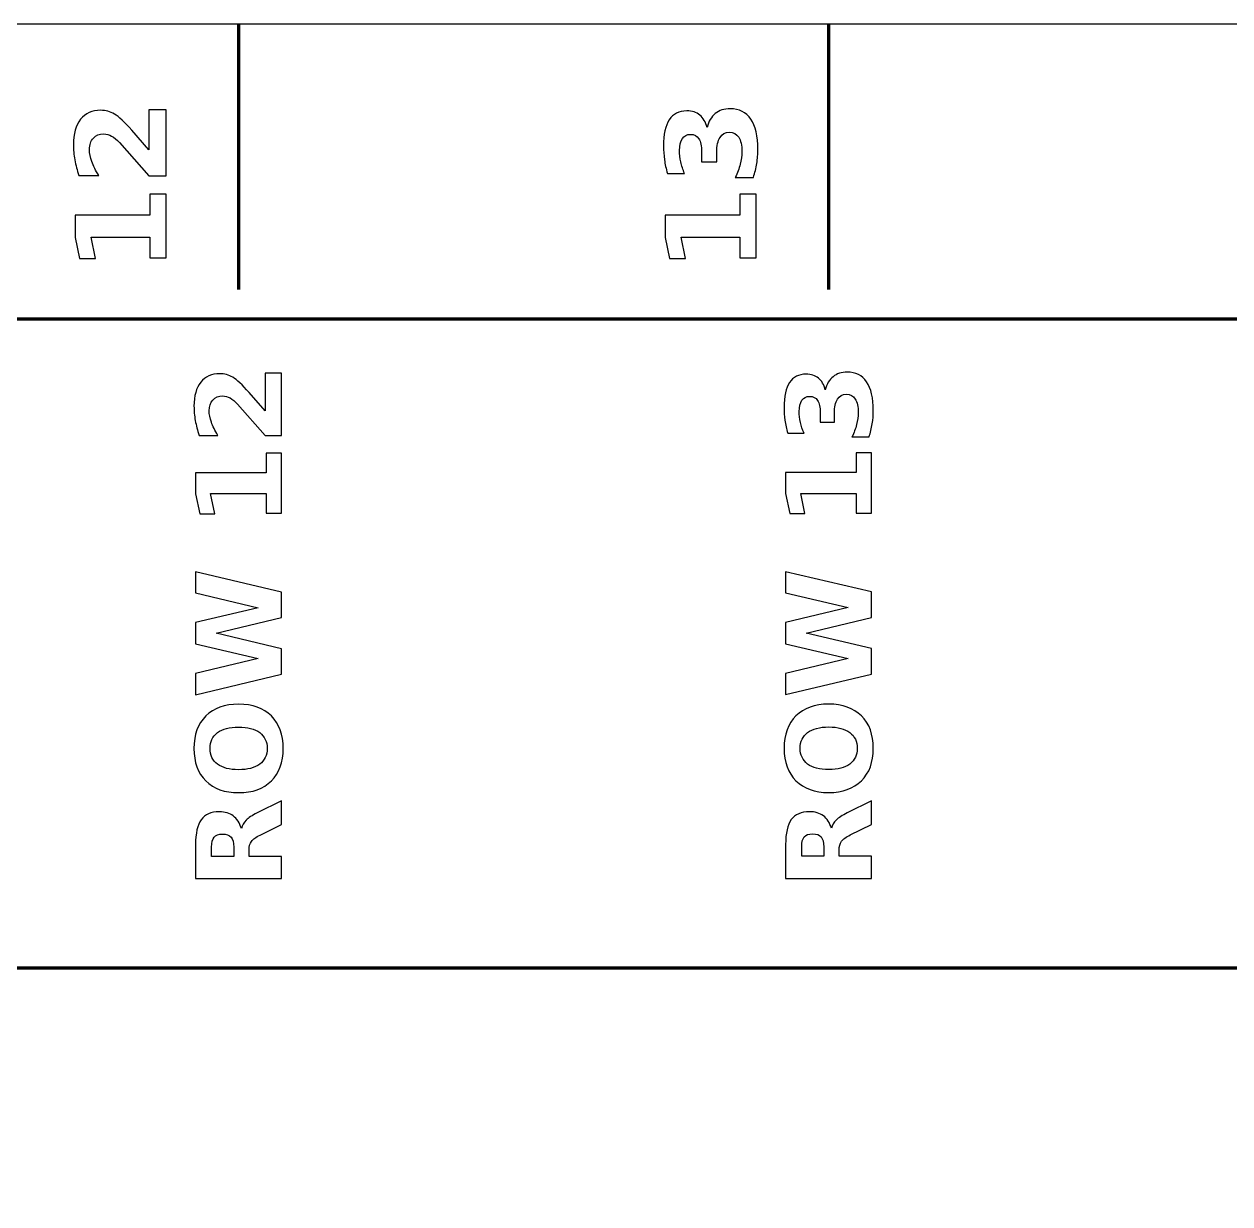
# Model space of a CAD drawing. Header units: centimetres. Extents: x -27.5 to 5.5, y -16.9 to -12.8.
# Drawn here: x -15.17 to -13.127, y -14.85 to -12.85 of the extents above; entities that cross this region are included whole.
import ezdxf

# ---------------------------------------------------------------- set-up
doc = ezdxf.new("R2010")
doc.units = ezdxf.units.CM
doc.header["$MEASUREMENT"] = 0
doc.layers.add('Layer 1', color=7, linetype='Continuous')

msp = doc.modelspace()

# ---------------------------------------------------------------- linework, layer by layer
at = {"layer": 'Layer 1', "color": 7}
msp.add_open_spline([(-27.5, -12.85), (-27.5, -12.85), (5.5, -12.85), (5.5, -12.85), (5.5, -12.85), (5.5, -12.85), (5.5, -16.85), (5.5, -16.85), (5.5, -16.85), (5.5, -16.85), (-27.5, -16.85), (-27.5, -16.85), (-27.5, -16.85), (-27.5, -16.85), (-27.5, -12.85), (-27.5, -12.85)], degree=3, knots=[0, 0, 0, 0, 0.25, 0.25, 0.25, 0.25, 0.5, 0.5, 0.5, 0.5, 0.75, 0.75, 0.75, 0.75, 1, 1, 1, 1], dxfattribs=at)
at = {"layer": 'Layer 1', "color": 250, "lineweight": 106}
for points in [[(-14.80684, -12.85), (-14.80684, -12.85), (-14.80686, -13.29999), (-14.80686, -13.29999)], [(-13.80684, -12.85), (-13.80684, -12.85), (-13.80686, -13.29999), (-13.80686, -13.29999)]]:
    msp.add_open_spline(points, degree=3, dxfattribs=at)
at = {"layer": 'Layer 1', "color": 250}
for points, knots in [([(-14.95895, -13.06295), (-14.95895, -13.06295), (-14.95895, -12.99504), (-14.95895, -12.99504), (-14.95895, -12.99504), (-14.95895, -12.99504), (-14.9297, -12.99504), (-14.9297, -12.99504), (-14.9297, -12.99504), (-14.9297, -12.99504), (-14.9297, -13.10719), (-14.9297, -13.10719), (-14.9297, -13.10719), (-14.9297, -13.10719), (-14.95895, -13.10719), (-14.95895, -13.10719), (-14.95895, -13.10719), (-14.95895, -13.10719), (-15.00865, -13.05085), (-15.00865, -13.05085), (-15.00865, -13.05085), (-15.0132, -13.04581), (-15.01765, -13.0421), (-15.02199, -13.03971), (-15.02199, -13.03971), (-15.02633, -13.03727), (-15.03084, -13.03607), (-15.03553, -13.03607), (-15.03553, -13.03607), (-15.04277, -13.03607), (-15.04859, -13.03851), (-15.053, -13.04337), (-15.053, -13.04337), (-15.05741, -13.04821), (-15.05959, -13.05466), (-15.05959, -13.06274), (-15.05959, -13.06274), (-15.05959, -13.06895), (-15.05825, -13.07572), (-15.05561, -13.0831), (-15.05561, -13.0831), (-15.05296, -13.09047), (-15.04901, -13.09837), (-15.04379, -13.10677), (-15.04379, -13.10677), (-15.04379, -13.10677), (-15.07769, -13.10677), (-15.07769, -13.10677), (-15.07769, -13.10677), (-15.08066, -13.09781), (-15.08291, -13.08895), (-15.08447, -13.0802), (-15.08447, -13.0802), (-15.08602, -13.07146), (-15.08679, -13.06288), (-15.08679, -13.05445), (-15.08679, -13.05445), (-15.08679, -13.036), (-15.08274, -13.02164), (-15.07459, -13.01141), (-15.07459, -13.01141), (-15.06647, -13.00118), (-15.05515, -12.99607), (-15.04058, -12.99607), (-15.04058, -12.99607), (-15.03218, -12.99607), (-15.02435, -12.99825), (-15.01708, -13.00259), (-15.01708, -13.00259), (-15.00982, -13.00693), (-15.00008, -13.01607), (-14.98787, -13.02997), (-14.98787, -13.02997), (-14.98787, -13.02997), (-14.95895, -13.06295), (-14.95895, -13.06295)], [0, 0, 0, 0, 0.0526316, 0.0526316, 0.0526316, 0.0526316, 0.1052632, 0.1052632, 0.1052632, 0.1052632, 0.1578947, 0.1578947, 0.1578947, 0.1578947, 0.2105263, 0.2105263, 0.2105263, 0.2105263, 0.2631579, 0.2631579, 0.2631579, 0.2631579, 0.3157895, 0.3157895, 0.3157895, 0.3157895, 0.3684211, 0.3684211, 0.3684211, 0.3684211, 0.4210526, 0.4210526, 0.4210526, 0.4210526, 0.4736842, 0.4736842, 0.4736842, 0.4736842, 0.5263158, 0.5263158, 0.5263158, 0.5263158, 0.5789474, 0.5789474, 0.5789474, 0.5789474, 0.6315789, 0.6315789, 0.6315789, 0.6315789, 0.6842105, 0.6842105, 0.6842105, 0.6842105, 0.7368421, 0.7368421, 0.7368421, 0.7368421, 0.7894737, 0.7894737, 0.7894737, 0.7894737, 0.8421053, 0.8421053, 0.8421053, 0.8421053, 0.8947368, 0.8947368, 0.8947368, 0.8947368, 0.9473684, 0.9473684, 0.9473684, 0.9473684, 1, 1, 1, 1]), ([(-14.01292, -13.02535), (-14.01024, -13.01498), (-14.00555, -13.00704), (-13.99892, -13.00164), (-13.99892, -13.00164), (-13.99225, -12.99624), (-13.98382, -12.99353), (-13.97355, -12.99353), (-13.97355, -12.99353), (-13.95824, -12.99353), (-13.9466, -12.99938), (-13.93863, -13.01109), (-13.93863, -13.01109), (-13.93069, -13.02281), (-13.9267, -13.03988), (-13.9267, -13.06235), (-13.9267, -13.06235), (-13.9267, -13.07029), (-13.92734, -13.07823), (-13.92861, -13.0862), (-13.92861, -13.0862), (-13.92988, -13.09414), (-13.93182, -13.10201), (-13.93436, -13.1098), (-13.93436, -13.1098), (-13.93436, -13.1098), (-13.96505, -13.1098), (-13.96505, -13.1098), (-13.96505, -13.1098), (-13.96134, -13.10236), (-13.95852, -13.09499), (-13.95662, -13.08765), (-13.95662, -13.08765), (-13.95475, -13.08031), (-13.9538, -13.07308), (-13.9538, -13.06599), (-13.9538, -13.06599), (-13.9538, -13.05544), (-13.95563, -13.04736), (-13.95926, -13.04175), (-13.95926, -13.04175), (-13.96293, -13.03614), (-13.96815, -13.03332), (-13.975, -13.03332), (-13.975, -13.03332), (-13.98202, -13.03332), (-13.98734, -13.03621), (-13.99094, -13.04196), (-13.99094, -13.04196), (-13.99458, -13.04771), (-13.99638, -13.05622), (-13.99638, -13.06743), (-13.99638, -13.06743), (-13.99638, -13.06743), (-13.99638, -13.08334), (-13.99638, -13.08334), (-13.99638, -13.08334), (-13.99638, -13.08334), (-14.02202, -13.08334), (-14.02202, -13.08334), (-14.02202, -13.08334), (-14.02202, -13.08334), (-14.02202, -13.06662), (-14.02202, -13.06662), (-14.02202, -13.06662), (-14.02202, -13.0566), (-14.02358, -13.0492), (-14.02672, -13.04429), (-14.02672, -13.04429), (-14.02986, -13.03939), (-14.03462, -13.03695), (-14.041, -13.03695), (-14.041, -13.03695), (-14.04693, -13.03695), (-14.05152, -13.03932), (-14.05473, -13.04408), (-14.05473, -13.04408), (-14.05797, -13.04884), (-14.05959, -13.05555), (-14.05959, -13.06422), (-14.05959, -13.06422), (-14.05959, -13.07064), (-14.05889, -13.0771), (-14.05744, -13.08366), (-14.05744, -13.08366), (-14.056, -13.09019), (-14.05384, -13.09668), (-14.05102, -13.10317), (-14.05102, -13.10317), (-14.05102, -13.10317), (-14.08016, -13.10317), (-14.08016, -13.10317), (-14.08016, -13.10317), (-14.08238, -13.0953), (-14.08404, -13.08754), (-14.08514, -13.07982), (-14.08514, -13.07982), (-14.08623, -13.07209), (-14.08679, -13.06454), (-14.08679, -13.0571), (-14.08679, -13.0571), (-14.08679, -13.03706), (-14.08351, -13.02203), (-14.07692, -13.01208), (-14.07692, -13.01208), (-14.07035, -13.00213), (-14.06044, -12.99716), (-14.04721, -12.99716), (-14.04721, -12.99716), (-14.03822, -12.99716), (-14.03081, -12.99952), (-14.02506, -13.00429), (-14.02506, -13.00429), (-14.01931, -13.00905), (-14.01525, -13.01607), (-14.01292, -13.02535)], [0, 0, 0, 0, 0.0344828, 0.0344828, 0.0344828, 0.0344828, 0.0689655, 0.0689655, 0.0689655, 0.0689655, 0.1034483, 0.1034483, 0.1034483, 0.1034483, 0.137931, 0.137931, 0.137931, 0.137931, 0.1724138, 0.1724138, 0.1724138, 0.1724138, 0.2068966, 0.2068966, 0.2068966, 0.2068966, 0.2413793, 0.2413793, 0.2413793, 0.2413793, 0.2758621, 0.2758621, 0.2758621, 0.2758621, 0.3103448, 0.3103448, 0.3103448, 0.3103448, 0.3448276, 0.3448276, 0.3448276, 0.3448276, 0.3793103, 0.3793103, 0.3793103, 0.3793103, 0.4137931, 0.4137931, 0.4137931, 0.4137931, 0.4482759, 0.4482759, 0.4482759, 0.4482759, 0.4827586, 0.4827586, 0.4827586, 0.4827586, 0.5172414, 0.5172414, 0.5172414, 0.5172414, 0.5517241, 0.5517241, 0.5517241, 0.5517241, 0.5862069, 0.5862069, 0.5862069, 0.5862069, 0.6206897, 0.6206897, 0.6206897, 0.6206897, 0.6551724, 0.6551724, 0.6551724, 0.6551724, 0.6896552, 0.6896552, 0.6896552, 0.6896552, 0.7241379, 0.7241379, 0.7241379, 0.7241379, 0.7586207, 0.7586207, 0.7586207, 0.7586207, 0.7931034, 0.7931034, 0.7931034, 0.7931034, 0.8275862, 0.8275862, 0.8275862, 0.8275862, 0.862069, 0.862069, 0.862069, 0.862069, 0.8965517, 0.8965517, 0.8965517, 0.8965517, 0.9310345, 0.9310345, 0.9310345, 0.9310345, 0.9655172, 0.9655172, 0.9655172, 0.9655172, 1, 1, 1, 1]), ([(-14.95718, -13.24644), (-14.95718, -13.24644), (-14.95718, -13.2113), (-14.95718, -13.2113), (-14.95718, -13.2113), (-14.95718, -13.2113), (-15.05691, -13.2113), (-15.05691, -13.2113), (-15.05691, -13.2113), (-15.05691, -13.2113), (-15.04947, -13.24736), (-15.04947, -13.24736), (-15.04947, -13.24736), (-15.04947, -13.24736), (-15.07656, -13.24736), (-15.07656, -13.24736), (-15.07656, -13.24736), (-15.07656, -13.24736), (-15.08401, -13.21151), (-15.08401, -13.21151), (-15.08401, -13.21151), (-15.08401, -13.21151), (-15.08401, -13.1737), (-15.08401, -13.1737), (-15.08401, -13.1737), (-15.08401, -13.1737), (-14.95718, -13.1737), (-14.95718, -13.1737), (-14.95718, -13.1737), (-14.95718, -13.1737), (-14.95718, -13.13856), (-14.95718, -13.13856), (-14.95718, -13.13856), (-14.95718, -13.13856), (-14.9297, -13.13856), (-14.9297, -13.13856), (-14.9297, -13.13856), (-14.9297, -13.13856), (-14.9297, -13.24644), (-14.9297, -13.24644), (-14.9297, -13.24644), (-14.9297, -13.24644), (-14.95718, -13.24644), (-14.95718, -13.24644)], [0, 0, 0, 0, 0.0909091, 0.0909091, 0.0909091, 0.0909091, 0.1818182, 0.1818182, 0.1818182, 0.1818182, 0.2727273, 0.2727273, 0.2727273, 0.2727273, 0.3636364, 0.3636364, 0.3636364, 0.3636364, 0.4545455, 0.4545455, 0.4545455, 0.4545455, 0.5454545, 0.5454545, 0.5454545, 0.5454545, 0.6363636, 0.6363636, 0.6363636, 0.6363636, 0.7272727, 0.7272727, 0.7272727, 0.7272727, 0.8181818, 0.8181818, 0.8181818, 0.8181818, 0.9090909, 0.9090909, 0.9090909, 0.9090909, 1, 1, 1, 1]), ([(-13.95718, -13.24644), (-13.95718, -13.24644), (-13.95718, -13.2113), (-13.95718, -13.2113), (-13.95718, -13.2113), (-13.95718, -13.2113), (-14.05691, -13.2113), (-14.05691, -13.2113), (-14.05691, -13.2113), (-14.05691, -13.2113), (-14.04947, -13.24736), (-14.04947, -13.24736), (-14.04947, -13.24736), (-14.04947, -13.24736), (-14.07656, -13.24736), (-14.07656, -13.24736), (-14.07656, -13.24736), (-14.07656, -13.24736), (-14.08401, -13.21151), (-14.08401, -13.21151), (-14.08401, -13.21151), (-14.08401, -13.21151), (-14.08401, -13.1737), (-14.08401, -13.1737), (-14.08401, -13.1737), (-14.08401, -13.1737), (-13.95718, -13.1737), (-13.95718, -13.1737), (-13.95718, -13.1737), (-13.95718, -13.1737), (-13.95718, -13.13856), (-13.95718, -13.13856), (-13.95718, -13.13856), (-13.95718, -13.13856), (-13.9297, -13.13856), (-13.9297, -13.13856), (-13.9297, -13.13856), (-13.9297, -13.13856), (-13.9297, -13.24644), (-13.9297, -13.24644), (-13.9297, -13.24644), (-13.9297, -13.24644), (-13.95718, -13.24644), (-13.95718, -13.24644)], [0, 0, 0, 0, 0.0909091, 0.0909091, 0.0909091, 0.0909091, 0.1818182, 0.1818182, 0.1818182, 0.1818182, 0.2727273, 0.2727273, 0.2727273, 0.2727273, 0.3636364, 0.3636364, 0.3636364, 0.3636364, 0.4545455, 0.4545455, 0.4545455, 0.4545455, 0.5454545, 0.5454545, 0.5454545, 0.5454545, 0.6363636, 0.6363636, 0.6363636, 0.6363636, 0.7272727, 0.7272727, 0.7272727, 0.7272727, 0.8181818, 0.8181818, 0.8181818, 0.8181818, 0.9090909, 0.9090909, 0.9090909, 0.9090909, 1, 1, 1, 1]), ([(-14.76167, -13.50579), (-14.76167, -13.50579), (-14.76167, -13.44162), (-14.76167, -13.44162), (-14.76167, -13.44162), (-14.76167, -13.44162), (-14.73404, -13.44162), (-14.73404, -13.44162), (-14.73404, -13.44162), (-14.73404, -13.44162), (-14.73404, -13.54759), (-14.73404, -13.54759), (-14.73404, -13.54759), (-14.73404, -13.54759), (-14.76167, -13.54759), (-14.76167, -13.54759), (-14.76167, -13.54759), (-14.76167, -13.54759), (-14.80864, -13.49435), (-14.80864, -13.49435), (-14.80864, -13.49435), (-14.81294, -13.48959), (-14.81714, -13.48609), (-14.82124, -13.48382), (-14.82124, -13.48382), (-14.82534, -13.48152), (-14.82961, -13.48039), (-14.83404, -13.48039), (-14.83404, -13.48039), (-14.84087, -13.48039), (-14.84637, -13.48269), (-14.85054, -13.48729), (-14.85054, -13.48729), (-14.85471, -13.49185), (-14.85677, -13.49795), (-14.85677, -13.50559), (-14.85677, -13.50559), (-14.85677, -13.51145), (-14.85551, -13.51785), (-14.85301, -13.52482), (-14.85301, -13.52482), (-14.85051, -13.53179), (-14.84677, -13.53925), (-14.84184, -13.54719), (-14.84184, -13.54719), (-14.84184, -13.54719), (-14.87387, -13.54719), (-14.87387, -13.54719), (-14.87387, -13.54719), (-14.87667, -13.53872), (-14.87881, -13.53035), (-14.88027, -13.52209), (-14.88027, -13.52209), (-14.88174, -13.51382), (-14.88247, -13.50572), (-14.88247, -13.49775), (-14.88247, -13.49775), (-14.88247, -13.48032), (-14.87864, -13.46675), (-14.87094, -13.45709), (-14.87094, -13.45709), (-14.86327, -13.44742), (-14.85257, -13.44259), (-14.83881, -13.44259), (-14.83881, -13.44259), (-14.83087, -13.44259), (-14.82347, -13.44465), (-14.81661, -13.44875), (-14.81661, -13.44875), (-14.80974, -13.45285), (-14.80054, -13.46149), (-14.78901, -13.47462), (-14.78901, -13.47462), (-14.78901, -13.47462), (-14.76167, -13.50579), (-14.76167, -13.50579)], [0, 0, 0, 0, 0.0526316, 0.0526316, 0.0526316, 0.0526316, 0.1052632, 0.1052632, 0.1052632, 0.1052632, 0.1578947, 0.1578947, 0.1578947, 0.1578947, 0.2105263, 0.2105263, 0.2105263, 0.2105263, 0.2631579, 0.2631579, 0.2631579, 0.2631579, 0.3157895, 0.3157895, 0.3157895, 0.3157895, 0.3684211, 0.3684211, 0.3684211, 0.3684211, 0.4210526, 0.4210526, 0.4210526, 0.4210526, 0.4736842, 0.4736842, 0.4736842, 0.4736842, 0.5263158, 0.5263158, 0.5263158, 0.5263158, 0.5789474, 0.5789474, 0.5789474, 0.5789474, 0.6315789, 0.6315789, 0.6315789, 0.6315789, 0.6842105, 0.6842105, 0.6842105, 0.6842105, 0.7368421, 0.7368421, 0.7368421, 0.7368421, 0.7894737, 0.7894737, 0.7894737, 0.7894737, 0.8421053, 0.8421053, 0.8421053, 0.8421053, 0.8947368, 0.8947368, 0.8947368, 0.8947368, 0.9473684, 0.9473684, 0.9473684, 0.9473684, 1, 1, 1, 1]), ([(-13.81257, -13.47007), (-13.81004, -13.46027), (-13.80561, -13.45277), (-13.79934, -13.44767), (-13.79934, -13.44767), (-13.79304, -13.44257), (-13.78507, -13.44001), (-13.77537, -13.44001), (-13.77537, -13.44001), (-13.76091, -13.44001), (-13.74991, -13.44554), (-13.74237, -13.45661), (-13.74237, -13.45661), (-13.73487, -13.46767), (-13.73111, -13.48381), (-13.73111, -13.50504), (-13.73111, -13.50504), (-13.73111, -13.51254), (-13.73171, -13.52004), (-13.73291, -13.52757), (-13.73291, -13.52757), (-13.73411, -13.53507), (-13.73594, -13.54251), (-13.73834, -13.54987), (-13.73834, -13.54987), (-13.73834, -13.54987), (-13.76734, -13.54987), (-13.76734, -13.54987), (-13.76734, -13.54987), (-13.76384, -13.54284), (-13.76117, -13.53587), (-13.75937, -13.52894), (-13.75937, -13.52894), (-13.75761, -13.52201), (-13.75671, -13.51517), (-13.75671, -13.50847), (-13.75671, -13.50847), (-13.75671, -13.49851), (-13.75844, -13.49087), (-13.76187, -13.48557), (-13.76187, -13.48557), (-13.76534, -13.48027), (-13.77027, -13.47761), (-13.77674, -13.47761), (-13.77674, -13.47761), (-13.78337, -13.47761), (-13.78841, -13.48034), (-13.79181, -13.48577), (-13.79181, -13.48577), (-13.79524, -13.49121), (-13.79694, -13.49924), (-13.79694, -13.50984), (-13.79694, -13.50984), (-13.79694, -13.50984), (-13.79694, -13.52487), (-13.79694, -13.52487), (-13.79694, -13.52487), (-13.79694, -13.52487), (-13.82117, -13.52487), (-13.82117, -13.52487), (-13.82117, -13.52487), (-13.82117, -13.52487), (-13.82117, -13.50907), (-13.82117, -13.50907), (-13.82117, -13.50907), (-13.82117, -13.49961), (-13.82264, -13.49261), (-13.82561, -13.48797), (-13.82561, -13.48797), (-13.82857, -13.48334), (-13.83307, -13.48104), (-13.83911, -13.48104), (-13.83911, -13.48104), (-13.84471, -13.48104), (-13.84904, -13.48327), (-13.85207, -13.48777), (-13.85207, -13.48777), (-13.85514, -13.49227), (-13.85667, -13.49861), (-13.85667, -13.50681), (-13.85667, -13.50681), (-13.85667, -13.51287), (-13.85601, -13.51897), (-13.85464, -13.52517), (-13.85464, -13.52517), (-13.85327, -13.53134), (-13.85124, -13.53747), (-13.84857, -13.54361), (-13.84857, -13.54361), (-13.84857, -13.54361), (-13.87611, -13.54361), (-13.87611, -13.54361), (-13.87611, -13.54361), (-13.87821, -13.53617), (-13.87977, -13.52884), (-13.88081, -13.52154), (-13.88081, -13.52154), (-13.88184, -13.51424), (-13.88237, -13.50711), (-13.88237, -13.50007), (-13.88237, -13.50007), (-13.88237, -13.48114), (-13.87927, -13.46694), (-13.87304, -13.45754), (-13.87304, -13.45754), (-13.86684, -13.44814), (-13.85747, -13.44344), (-13.84497, -13.44344), (-13.84497, -13.44344), (-13.83647, -13.44344), (-13.82947, -13.44567), (-13.82404, -13.45017), (-13.82404, -13.45017), (-13.81861, -13.45467), (-13.81477, -13.46131), (-13.81257, -13.47007)], [0, 0, 0, 0, 0.0344828, 0.0344828, 0.0344828, 0.0344828, 0.0689655, 0.0689655, 0.0689655, 0.0689655, 0.1034483, 0.1034483, 0.1034483, 0.1034483, 0.137931, 0.137931, 0.137931, 0.137931, 0.1724138, 0.1724138, 0.1724138, 0.1724138, 0.2068966, 0.2068966, 0.2068966, 0.2068966, 0.2413793, 0.2413793, 0.2413793, 0.2413793, 0.2758621, 0.2758621, 0.2758621, 0.2758621, 0.3103448, 0.3103448, 0.3103448, 0.3103448, 0.3448276, 0.3448276, 0.3448276, 0.3448276, 0.3793103, 0.3793103, 0.3793103, 0.3793103, 0.4137931, 0.4137931, 0.4137931, 0.4137931, 0.4482759, 0.4482759, 0.4482759, 0.4482759, 0.4827586, 0.4827586, 0.4827586, 0.4827586, 0.5172414, 0.5172414, 0.5172414, 0.5172414, 0.5517241, 0.5517241, 0.5517241, 0.5517241, 0.5862069, 0.5862069, 0.5862069, 0.5862069, 0.6206897, 0.6206897, 0.6206897, 0.6206897, 0.6551724, 0.6551724, 0.6551724, 0.6551724, 0.6896552, 0.6896552, 0.6896552, 0.6896552, 0.7241379, 0.7241379, 0.7241379, 0.7241379, 0.7586207, 0.7586207, 0.7586207, 0.7586207, 0.7931034, 0.7931034, 0.7931034, 0.7931034, 0.8275862, 0.8275862, 0.8275862, 0.8275862, 0.862069, 0.862069, 0.862069, 0.862069, 0.8965517, 0.8965517, 0.8965517, 0.8965517, 0.9310345, 0.9310345, 0.9310345, 0.9310345, 0.9655172, 0.9655172, 0.9655172, 0.9655172, 1, 1, 1, 1]), ([(-14.76001, -13.67916), (-14.76001, -13.67916), (-14.76001, -13.64596), (-14.76001, -13.64596), (-14.76001, -13.64596), (-14.76001, -13.64596), (-14.85424, -13.64596), (-14.85424, -13.64596), (-14.85424, -13.64596), (-14.85424, -13.64596), (-14.84721, -13.68002), (-14.84721, -13.68002), (-14.84721, -13.68002), (-14.84721, -13.68002), (-14.87281, -13.68002), (-14.87281, -13.68002), (-14.87281, -13.68002), (-14.87281, -13.68002), (-14.87984, -13.64616), (-14.87984, -13.64616), (-14.87984, -13.64616), (-14.87984, -13.64616), (-14.87984, -13.61042), (-14.87984, -13.61042), (-14.87984, -13.61042), (-14.87984, -13.61042), (-14.76001, -13.61042), (-14.76001, -13.61042), (-14.76001, -13.61042), (-14.76001, -13.61042), (-14.76001, -13.57722), (-14.76001, -13.57722), (-14.76001, -13.57722), (-14.76001, -13.57722), (-14.73404, -13.57722), (-14.73404, -13.57722), (-14.73404, -13.57722), (-14.73404, -13.57722), (-14.73404, -13.67916), (-14.73404, -13.67916), (-14.73404, -13.67916), (-14.73404, -13.67916), (-14.76001, -13.67916), (-14.76001, -13.67916)], [0, 0, 0, 0, 0.0909091, 0.0909091, 0.0909091, 0.0909091, 0.1818182, 0.1818182, 0.1818182, 0.1818182, 0.2727273, 0.2727273, 0.2727273, 0.2727273, 0.3636364, 0.3636364, 0.3636364, 0.3636364, 0.4545455, 0.4545455, 0.4545455, 0.4545455, 0.5454545, 0.5454545, 0.5454545, 0.5454545, 0.6363636, 0.6363636, 0.6363636, 0.6363636, 0.7272727, 0.7272727, 0.7272727, 0.7272727, 0.8181818, 0.8181818, 0.8181818, 0.8181818, 0.9090909, 0.9090909, 0.9090909, 0.9090909, 1, 1, 1, 1]), ([(-13.75991, -13.67898), (-13.75991, -13.67898), (-13.75991, -13.64578), (-13.75991, -13.64578), (-13.75991, -13.64578), (-13.75991, -13.64578), (-13.85414, -13.64578), (-13.85414, -13.64578), (-13.85414, -13.64578), (-13.85414, -13.64578), (-13.84711, -13.67984), (-13.84711, -13.67984), (-13.84711, -13.67984), (-13.84711, -13.67984), (-13.87271, -13.67984), (-13.87271, -13.67984), (-13.87271, -13.67984), (-13.87271, -13.67984), (-13.87974, -13.64598), (-13.87974, -13.64598), (-13.87974, -13.64598), (-13.87974, -13.64598), (-13.87974, -13.61024), (-13.87974, -13.61024), (-13.87974, -13.61024), (-13.87974, -13.61024), (-13.75991, -13.61024), (-13.75991, -13.61024), (-13.75991, -13.61024), (-13.75991, -13.61024), (-13.75991, -13.57704), (-13.75991, -13.57704), (-13.75991, -13.57704), (-13.75991, -13.57704), (-13.73394, -13.57704), (-13.73394, -13.57704), (-13.73394, -13.57704), (-13.73394, -13.57704), (-13.73394, -13.67898), (-13.73394, -13.67898), (-13.73394, -13.67898), (-13.73394, -13.67898), (-13.75991, -13.67898), (-13.75991, -13.67898)], [0, 0, 0, 0, 0.0909091, 0.0909091, 0.0909091, 0.0909091, 0.1818182, 0.1818182, 0.1818182, 0.1818182, 0.2727273, 0.2727273, 0.2727273, 0.2727273, 0.3636364, 0.3636364, 0.3636364, 0.3636364, 0.4545455, 0.4545455, 0.4545455, 0.4545455, 0.5454545, 0.5454545, 0.5454545, 0.5454545, 0.6363636, 0.6363636, 0.6363636, 0.6363636, 0.7272727, 0.7272727, 0.7272727, 0.7272727, 0.8181818, 0.8181818, 0.8181818, 0.8181818, 0.9090909, 0.9090909, 0.9090909, 0.9090909, 1, 1, 1, 1]), ([(-14.87984, -13.98685), (-14.87984, -13.98685), (-14.87984, -13.95082), (-14.87984, -13.95082), (-14.87984, -13.95082), (-14.87984, -13.95082), (-14.77387, -13.92562), (-14.77387, -13.92562), (-14.77387, -13.92562), (-14.77387, -13.92562), (-14.87984, -13.90062), (-14.87984, -13.90062), (-14.87984, -13.90062), (-14.87984, -13.90062), (-14.87984, -13.86439), (-14.87984, -13.86439), (-14.87984, -13.86439), (-14.87984, -13.86439), (-14.77387, -13.83939), (-14.77387, -13.83939), (-14.77387, -13.83939), (-14.77387, -13.83939), (-14.87984, -13.81419), (-14.87984, -13.81419), (-14.87984, -13.81419), (-14.87984, -13.81419), (-14.87984, -13.77845), (-14.87984, -13.77845), (-14.87984, -13.77845), (-14.87984, -13.77845), (-14.73404, -13.81282), (-14.73404, -13.81282), (-14.73404, -13.81282), (-14.73404, -13.81282), (-14.73404, -13.85619), (-14.73404, -13.85619), (-14.73404, -13.85619), (-14.73404, -13.85619), (-14.84487, -13.88265), (-14.84487, -13.88265), (-14.84487, -13.88265), (-14.84487, -13.88265), (-14.73404, -13.90882), (-14.73404, -13.90882), (-14.73404, -13.90882), (-14.73404, -13.90882), (-14.73404, -13.95219), (-14.73404, -13.95219), (-14.73404, -13.95219), (-14.73404, -13.95219), (-14.87984, -13.98685), (-14.87984, -13.98685)], [0, 0, 0, 0, 0.0769231, 0.0769231, 0.0769231, 0.0769231, 0.1538462, 0.1538462, 0.1538462, 0.1538462, 0.2307692, 0.2307692, 0.2307692, 0.2307692, 0.3076923, 0.3076923, 0.3076923, 0.3076923, 0.3846154, 0.3846154, 0.3846154, 0.3846154, 0.4615385, 0.4615385, 0.4615385, 0.4615385, 0.5384615, 0.5384615, 0.5384615, 0.5384615, 0.6153846, 0.6153846, 0.6153846, 0.6153846, 0.6923077, 0.6923077, 0.6923077, 0.6923077, 0.7692308, 0.7692308, 0.7692308, 0.7692308, 0.8461538, 0.8461538, 0.8461538, 0.8461538, 0.9230769, 0.9230769, 0.9230769, 0.9230769, 1, 1, 1, 1]), ([(-13.87974, -13.98667), (-13.87974, -13.98667), (-13.87974, -13.95064), (-13.87974, -13.95064), (-13.87974, -13.95064), (-13.87974, -13.95064), (-13.77377, -13.92544), (-13.77377, -13.92544), (-13.77377, -13.92544), (-13.77377, -13.92544), (-13.87974, -13.90044), (-13.87974, -13.90044), (-13.87974, -13.90044), (-13.87974, -13.90044), (-13.87974, -13.86421), (-13.87974, -13.86421), (-13.87974, -13.86421), (-13.87974, -13.86421), (-13.77377, -13.83921), (-13.77377, -13.83921), (-13.77377, -13.83921), (-13.77377, -13.83921), (-13.87974, -13.81401), (-13.87974, -13.81401), (-13.87974, -13.81401), (-13.87974, -13.81401), (-13.87974, -13.77827), (-13.87974, -13.77827), (-13.87974, -13.77827), (-13.87974, -13.77827), (-13.73394, -13.81264), (-13.73394, -13.81264), (-13.73394, -13.81264), (-13.73394, -13.81264), (-13.73394, -13.85601), (-13.73394, -13.85601), (-13.73394, -13.85601), (-13.73394, -13.85601), (-13.84477, -13.88247), (-13.84477, -13.88247), (-13.84477, -13.88247), (-13.84477, -13.88247), (-13.73394, -13.90864), (-13.73394, -13.90864), (-13.73394, -13.90864), (-13.73394, -13.90864), (-13.73394, -13.95201), (-13.73394, -13.95201), (-13.73394, -13.95201), (-13.73394, -13.95201), (-13.87974, -13.98667), (-13.87974, -13.98667)], [0, 0, 0, 0, 0.0769231, 0.0769231, 0.0769231, 0.0769231, 0.1538462, 0.1538462, 0.1538462, 0.1538462, 0.2307692, 0.2307692, 0.2307692, 0.2307692, 0.3076923, 0.3076923, 0.3076923, 0.3076923, 0.3846154, 0.3846154, 0.3846154, 0.3846154, 0.4615385, 0.4615385, 0.4615385, 0.4615385, 0.5384615, 0.5384615, 0.5384615, 0.5384615, 0.6153846, 0.6153846, 0.6153846, 0.6153846, 0.6923077, 0.6923077, 0.6923077, 0.6923077, 0.7692308, 0.7692308, 0.7692308, 0.7692308, 0.8461538, 0.8461538, 0.8461538, 0.8461538, 0.9230769, 0.9230769, 0.9230769, 0.9230769, 1, 1, 1, 1]), ([(-14.88247, -14.07788), (-14.88247, -14.05445), (-14.87577, -14.03608), (-14.86234, -14.02282), (-14.86234, -14.02282), (-14.84894, -14.00952), (-14.83041, -14.00288), (-14.80681, -14.00288), (-14.80681, -14.00288), (-14.78324, -14.00288), (-14.76474, -14.00952), (-14.75134, -14.02282), (-14.75134, -14.02282), (-14.73791, -14.03608), (-14.73121, -14.05445), (-14.73121, -14.07788), (-14.73121, -14.07788), (-14.73121, -14.10125), (-14.73791, -14.11958), (-14.75134, -14.13292), (-14.75134, -14.13292), (-14.76474, -14.14622), (-14.78324, -14.15288), (-14.80681, -14.15288), (-14.80681, -14.15288), (-14.83041, -14.15288), (-14.84894, -14.14622), (-14.86234, -14.13292), (-14.86234, -14.13292), (-14.87577, -14.11958), (-14.88247, -14.10125), (-14.88247, -14.07788)], [0, 0, 0, 0, 0.125, 0.125, 0.125, 0.125, 0.25, 0.25, 0.25, 0.25, 0.375, 0.375, 0.375, 0.375, 0.5, 0.5, 0.5, 0.5, 0.625, 0.625, 0.625, 0.625, 0.75, 0.75, 0.75, 0.75, 0.875, 0.875, 0.875, 0.875, 1, 1, 1, 1]), ([(-13.88237, -14.0777), (-13.88237, -14.05427), (-13.87567, -14.0359), (-13.86224, -14.02264), (-13.86224, -14.02264), (-13.84884, -14.00934), (-13.83031, -14.0027), (-13.80671, -14.0027), (-13.80671, -14.0027), (-13.78314, -14.0027), (-13.76464, -14.00934), (-13.75124, -14.02264), (-13.75124, -14.02264), (-13.73781, -14.0359), (-13.73111, -14.05427), (-13.73111, -14.0777), (-13.73111, -14.0777), (-13.73111, -14.10107), (-13.73781, -14.1194), (-13.75124, -14.13274), (-13.75124, -14.13274), (-13.76464, -14.14604), (-13.78314, -14.1527), (-13.80671, -14.1527), (-13.80671, -14.1527), (-13.83031, -14.1527), (-13.84884, -14.14604), (-13.86224, -14.13274), (-13.86224, -14.13274), (-13.87567, -14.1194), (-13.88237, -14.10107), (-13.88237, -14.0777)], [0, 0, 0, 0, 0.125, 0.125, 0.125, 0.125, 0.25, 0.25, 0.25, 0.25, 0.375, 0.375, 0.375, 0.375, 0.5, 0.5, 0.5, 0.5, 0.625, 0.625, 0.625, 0.625, 0.75, 0.75, 0.75, 0.75, 0.875, 0.875, 0.875, 0.875, 1, 1, 1, 1]), ([(-14.85524, -14.07788), (-14.85524, -14.08935), (-14.85101, -14.09822), (-14.84254, -14.10455), (-14.84254, -14.10455), (-14.83407, -14.11085), (-14.82217, -14.11402), (-14.80681, -14.11402), (-14.80681, -14.11402), (-14.79147, -14.11402), (-14.77961, -14.11085), (-14.77114, -14.10455), (-14.77114, -14.10455), (-14.76267, -14.09822), (-14.75844, -14.08935), (-14.75844, -14.07788), (-14.75844, -14.07788), (-14.75844, -14.06635), (-14.76267, -14.05745), (-14.77114, -14.05112), (-14.77114, -14.05112), (-14.77961, -14.04482), (-14.79147, -14.04165), (-14.80681, -14.04165), (-14.80681, -14.04165), (-14.82217, -14.04165), (-14.83407, -14.04482), (-14.84254, -14.05112), (-14.84254, -14.05112), (-14.85101, -14.05745), (-14.85524, -14.06635), (-14.85524, -14.07788)], [0, 0, 0, 0, 0.125, 0.125, 0.125, 0.125, 0.25, 0.25, 0.25, 0.25, 0.375, 0.375, 0.375, 0.375, 0.5, 0.5, 0.5, 0.5, 0.625, 0.625, 0.625, 0.625, 0.75, 0.75, 0.75, 0.75, 0.875, 0.875, 0.875, 0.875, 1, 1, 1, 1]), ([(-13.85514, -14.0777), (-13.85514, -14.08917), (-13.85091, -14.09804), (-13.84244, -14.10437), (-13.84244, -14.10437), (-13.83397, -14.11067), (-13.82207, -14.11384), (-13.80671, -14.11384), (-13.80671, -14.11384), (-13.79137, -14.11384), (-13.77951, -14.11067), (-13.77104, -14.10437), (-13.77104, -14.10437), (-13.76257, -14.09804), (-13.75834, -14.08917), (-13.75834, -14.0777), (-13.75834, -14.0777), (-13.75834, -14.06617), (-13.76257, -14.05727), (-13.77104, -14.05094), (-13.77104, -14.05094), (-13.77951, -14.04464), (-13.79137, -14.04147), (-13.80671, -14.04147), (-13.80671, -14.04147), (-13.82207, -14.04147), (-13.83397, -14.04464), (-13.84244, -14.05094), (-13.84244, -14.05094), (-13.85091, -14.05727), (-13.85514, -14.06617), (-13.85514, -14.0777)], [0, 0, 0, 0, 0.125, 0.125, 0.125, 0.125, 0.25, 0.25, 0.25, 0.25, 0.375, 0.375, 0.375, 0.375, 0.5, 0.5, 0.5, 0.5, 0.625, 0.625, 0.625, 0.625, 0.75, 0.75, 0.75, 0.75, 0.875, 0.875, 0.875, 0.875, 1, 1, 1, 1]), ([(-14.78921, -14.26088), (-14.78921, -14.26088), (-14.73404, -14.26088), (-14.73404, -14.26088), (-14.73404, -14.26088), (-14.73404, -14.26088), (-14.73404, -14.29848), (-14.73404, -14.29848), (-14.73404, -14.29848), (-14.73404, -14.29848), (-14.87984, -14.29848), (-14.87984, -14.29848), (-14.87984, -14.29848), (-14.87984, -14.29848), (-14.87984, -14.24105), (-14.87984, -14.24105), (-14.87984, -14.24105), (-14.87984, -14.22185), (-14.87661, -14.20775), (-14.87017, -14.19882), (-14.87017, -14.19882), (-14.86374, -14.18985), (-14.85354, -14.18538), (-14.83961, -14.18538), (-14.83961, -14.18538), (-14.82997, -14.18538), (-14.82204, -14.18772), (-14.81587, -14.19235), (-14.81587, -14.19235), (-14.80967, -14.19702), (-14.80511, -14.20405), (-14.80217, -14.21342), (-14.80217, -14.21342), (-14.80101, -14.20828), (-14.79837, -14.20365), (-14.79424, -14.19958), (-14.79424, -14.19958), (-14.79011, -14.19552), (-14.78384, -14.19142), (-14.77544, -14.18725), (-14.77544, -14.18725), (-14.77544, -14.18725), (-14.73404, -14.16682), (-14.73404, -14.16682), (-14.73404, -14.16682), (-14.73404, -14.16682), (-14.73404, -14.20688), (-14.73404, -14.20688), (-14.73404, -14.20688), (-14.73404, -14.20688), (-14.77027, -14.22465), (-14.77027, -14.22465), (-14.77027, -14.22465), (-14.77754, -14.22822), (-14.78254, -14.23185), (-14.78521, -14.23555), (-14.78521, -14.23555), (-14.78787, -14.23922), (-14.78921, -14.24412), (-14.78921, -14.25025), (-14.78921, -14.25025), (-14.78921, -14.25025), (-14.78921, -14.26088), (-14.78921, -14.26088)], [0, 0, 0, 0, 0.0625, 0.0625, 0.0625, 0.0625, 0.125, 0.125, 0.125, 0.125, 0.1875, 0.1875, 0.1875, 0.1875, 0.25, 0.25, 0.25, 0.25, 0.3125, 0.3125, 0.3125, 0.3125, 0.375, 0.375, 0.375, 0.375, 0.4375, 0.4375, 0.4375, 0.4375, 0.5, 0.5, 0.5, 0.5, 0.5625, 0.5625, 0.5625, 0.5625, 0.625, 0.625, 0.625, 0.625, 0.6875, 0.6875, 0.6875, 0.6875, 0.75, 0.75, 0.75, 0.75, 0.8125, 0.8125, 0.8125, 0.8125, 0.875, 0.875, 0.875, 0.875, 0.9375, 0.9375, 0.9375, 0.9375, 1, 1, 1, 1]), ([(-13.78911, -14.2607), (-13.78911, -14.2607), (-13.73394, -14.2607), (-13.73394, -14.2607), (-13.73394, -14.2607), (-13.73394, -14.2607), (-13.73394, -14.2983), (-13.73394, -14.2983), (-13.73394, -14.2983), (-13.73394, -14.2983), (-13.87974, -14.2983), (-13.87974, -14.2983), (-13.87974, -14.2983), (-13.87974, -14.2983), (-13.87974, -14.24087), (-13.87974, -14.24087), (-13.87974, -14.24087), (-13.87974, -14.22167), (-13.87651, -14.20757), (-13.87007, -14.19864), (-13.87007, -14.19864), (-13.86364, -14.18967), (-13.85344, -14.1852), (-13.83951, -14.1852), (-13.83951, -14.1852), (-13.82987, -14.1852), (-13.82194, -14.18754), (-13.81577, -14.19217), (-13.81577, -14.19217), (-13.80957, -14.19684), (-13.80501, -14.20387), (-13.80207, -14.21324), (-13.80207, -14.21324), (-13.80091, -14.2081), (-13.79827, -14.20347), (-13.79414, -14.1994), (-13.79414, -14.1994), (-13.79001, -14.19534), (-13.78374, -14.19124), (-13.77534, -14.18707), (-13.77534, -14.18707), (-13.77534, -14.18707), (-13.73394, -14.16664), (-13.73394, -14.16664), (-13.73394, -14.16664), (-13.73394, -14.16664), (-13.73394, -14.2067), (-13.73394, -14.2067), (-13.73394, -14.2067), (-13.73394, -14.2067), (-13.77017, -14.22447), (-13.77017, -14.22447), (-13.77017, -14.22447), (-13.77744, -14.22804), (-13.78244, -14.23167), (-13.78511, -14.23537), (-13.78511, -14.23537), (-13.78777, -14.23904), (-13.78911, -14.24394), (-13.78911, -14.25007), (-13.78911, -14.25007), (-13.78911, -14.25007), (-13.78911, -14.2607), (-13.78911, -14.2607)], [0, 0, 0, 0, 0.0625, 0.0625, 0.0625, 0.0625, 0.125, 0.125, 0.125, 0.125, 0.1875, 0.1875, 0.1875, 0.1875, 0.25, 0.25, 0.25, 0.25, 0.3125, 0.3125, 0.3125, 0.3125, 0.375, 0.375, 0.375, 0.375, 0.4375, 0.4375, 0.4375, 0.4375, 0.5, 0.5, 0.5, 0.5, 0.5625, 0.5625, 0.5625, 0.5625, 0.625, 0.625, 0.625, 0.625, 0.6875, 0.6875, 0.6875, 0.6875, 0.75, 0.75, 0.75, 0.75, 0.8125, 0.8125, 0.8125, 0.8125, 0.875, 0.875, 0.875, 0.875, 0.9375, 0.9375, 0.9375, 0.9375, 1, 1, 1, 1]), ([(-14.81517, -14.24505), (-14.81517, -14.23718), (-14.81664, -14.23152), (-14.81957, -14.22812), (-14.81957, -14.22812), (-14.82251, -14.22468), (-14.82734, -14.22298), (-14.83404, -14.22298), (-14.83404, -14.22298), (-14.84067, -14.22298), (-14.84544, -14.22468), (-14.84831, -14.22812), (-14.84831, -14.22812), (-14.85117, -14.23152), (-14.85261, -14.23718), (-14.85261, -14.24505), (-14.85261, -14.24505), (-14.85261, -14.24505), (-14.85261, -14.26088), (-14.85261, -14.26088), (-14.85261, -14.26088), (-14.85261, -14.26088), (-14.81517, -14.26088), (-14.81517, -14.26088), (-14.81517, -14.26088), (-14.81517, -14.26088), (-14.81517, -14.24505), (-14.81517, -14.24505)], [0, 0, 0, 0, 0.1428571, 0.1428571, 0.1428571, 0.1428571, 0.2857143, 0.2857143, 0.2857143, 0.2857143, 0.4285714, 0.4285714, 0.4285714, 0.4285714, 0.5714286, 0.5714286, 0.5714286, 0.5714286, 0.7142857, 0.7142857, 0.7142857, 0.7142857, 0.8571429, 0.8571429, 0.8571429, 0.8571429, 1, 1, 1, 1]), ([(-13.81507, -14.24487), (-13.81507, -14.237), (-13.81654, -14.23134), (-13.81947, -14.22794), (-13.81947, -14.22794), (-13.82241, -14.2245), (-13.82724, -14.2228), (-13.83394, -14.2228), (-13.83394, -14.2228), (-13.84057, -14.2228), (-13.84534, -14.2245), (-13.84821, -14.22794), (-13.84821, -14.22794), (-13.85107, -14.23134), (-13.85251, -14.237), (-13.85251, -14.24487), (-13.85251, -14.24487), (-13.85251, -14.24487), (-13.85251, -14.2607), (-13.85251, -14.2607), (-13.85251, -14.2607), (-13.85251, -14.2607), (-13.81507, -14.2607), (-13.81507, -14.2607), (-13.81507, -14.2607), (-13.81507, -14.2607), (-13.81507, -14.24487), (-13.81507, -14.24487)], [0, 0, 0, 0, 0.1428571, 0.1428571, 0.1428571, 0.1428571, 0.2857143, 0.2857143, 0.2857143, 0.2857143, 0.4285714, 0.4285714, 0.4285714, 0.4285714, 0.5714286, 0.5714286, 0.5714286, 0.5714286, 0.7142857, 0.7142857, 0.7142857, 0.7142857, 0.8571429, 0.8571429, 0.8571429, 0.8571429, 1, 1, 1, 1])]:
    msp.add_open_spline(points, degree=3, knots=knots, dxfattribs=at)
at = {"layer": 'Layer 1', "color": 250, "lineweight": 100}
msp.add_open_spline([(-26.05684, -14.45), (-26.05684, -14.45), (-26.05684, -13.35), (-26.05684, -13.35), (-26.05684, -13.35), (-26.05684, -13.35), (3.51816, -13.35), (3.51816, -13.35), (3.51816, -13.35), (3.51816, -13.35), (3.51816, -14.45), (3.51816, -14.45), (3.51816, -14.45), (3.51816, -14.45), (-26.05684, -14.45), (-26.05684, -14.45)], degree=3, knots=[0, 0, 0, 0, 0.25, 0.25, 0.25, 0.25, 0.5, 0.5, 0.5, 0.5, 0.75, 0.75, 0.75, 0.75, 1, 1, 1, 1], dxfattribs=at)

doc.saveas('drawing.dxf')
